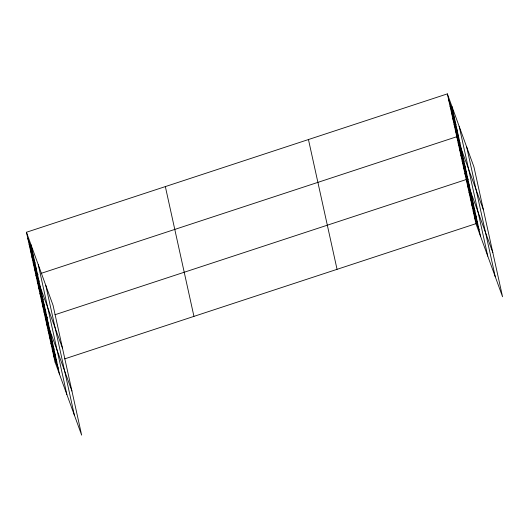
<?xml version="1.0" encoding="UTF-8"?>
<svg xmlns="http://www.w3.org/2000/svg" width="529" height="529" viewBox="0 0 529 529"><rect width="100%" height="100%" fill="white"/><g stroke="black" fill="none" stroke-linecap="round" stroke-linejoin="round"><path stroke-width="0.79" d="M26.45 232.251L53.052 305.332L81.645 435.122L55.049 362.041L26.45 232.251L447.355 93.878L473.951 166.959L502.55 296.749L475.948 223.668L447.355 93.878M38.114 274.346L35.886 275.08L62.488 348.168M41.083 273.374L456.791 136.707L483.387 209.788M47.55 317.182L45.322 317.909L71.924 390.997M54.983 314.735L466.228 179.536L492.83 252.624M55.049 362.041L56.53 361.552M64.703 358.867L475.948 223.668M448.698 99.994L453.234 112.459M450.047 106.111L454.583 118.575M451.396 112.234L455.932 124.699M452.745 118.351L457.281 130.815M454.094 124.467L458.63 136.932M455.443 130.59L459.979 143.055M458.14 142.823L462.677 155.288M459.483 148.947L464.026 161.411M460.832 155.063L465.368 167.528M462.181 161.18L466.717 173.644M463.53 167.303L468.066 179.767M464.879 173.419L469.415 185.884M467.616 185.844L472.152 198.302M469.005 192.146L473.541 204.611M470.393 198.448L474.93 210.912M471.782 204.756L476.318 217.221M473.171 211.058L477.707 223.522M474.559 217.359L479.095 229.824M27.799 238.367L32.335 250.832M29.148 244.491L33.684 256.955M30.497 250.607L35.033 263.072M31.846 256.724L36.382 269.188M33.188 262.847L37.724 275.311M34.537 268.963L39.073 281.428M37.235 281.203L41.771 293.661M38.584 287.32L43.12 299.784M39.933 293.436L44.469 305.901M41.282 299.553L45.818 312.017M42.631 305.676L47.167 318.141M43.973 311.793L48.516 324.257M46.711 324.217L51.247 336.682M48.099 330.519L52.642 342.984M49.495 336.821L54.031 349.285M50.883 343.129L55.419 355.594M52.272 349.431L56.808 361.896M53.66 355.739L58.197 368.197M466.671 146.956L495.27 276.746M459.172 126.345L487.764 256.135M451.892 106.342L480.484 236.132M308.453 139.537L337.052 269.327M165.346 186.585L193.945 316.375M45.772 285.329L74.364 415.12M38.267 264.718L66.866 394.508M30.986 244.715L59.585 374.506"/></g></svg>
